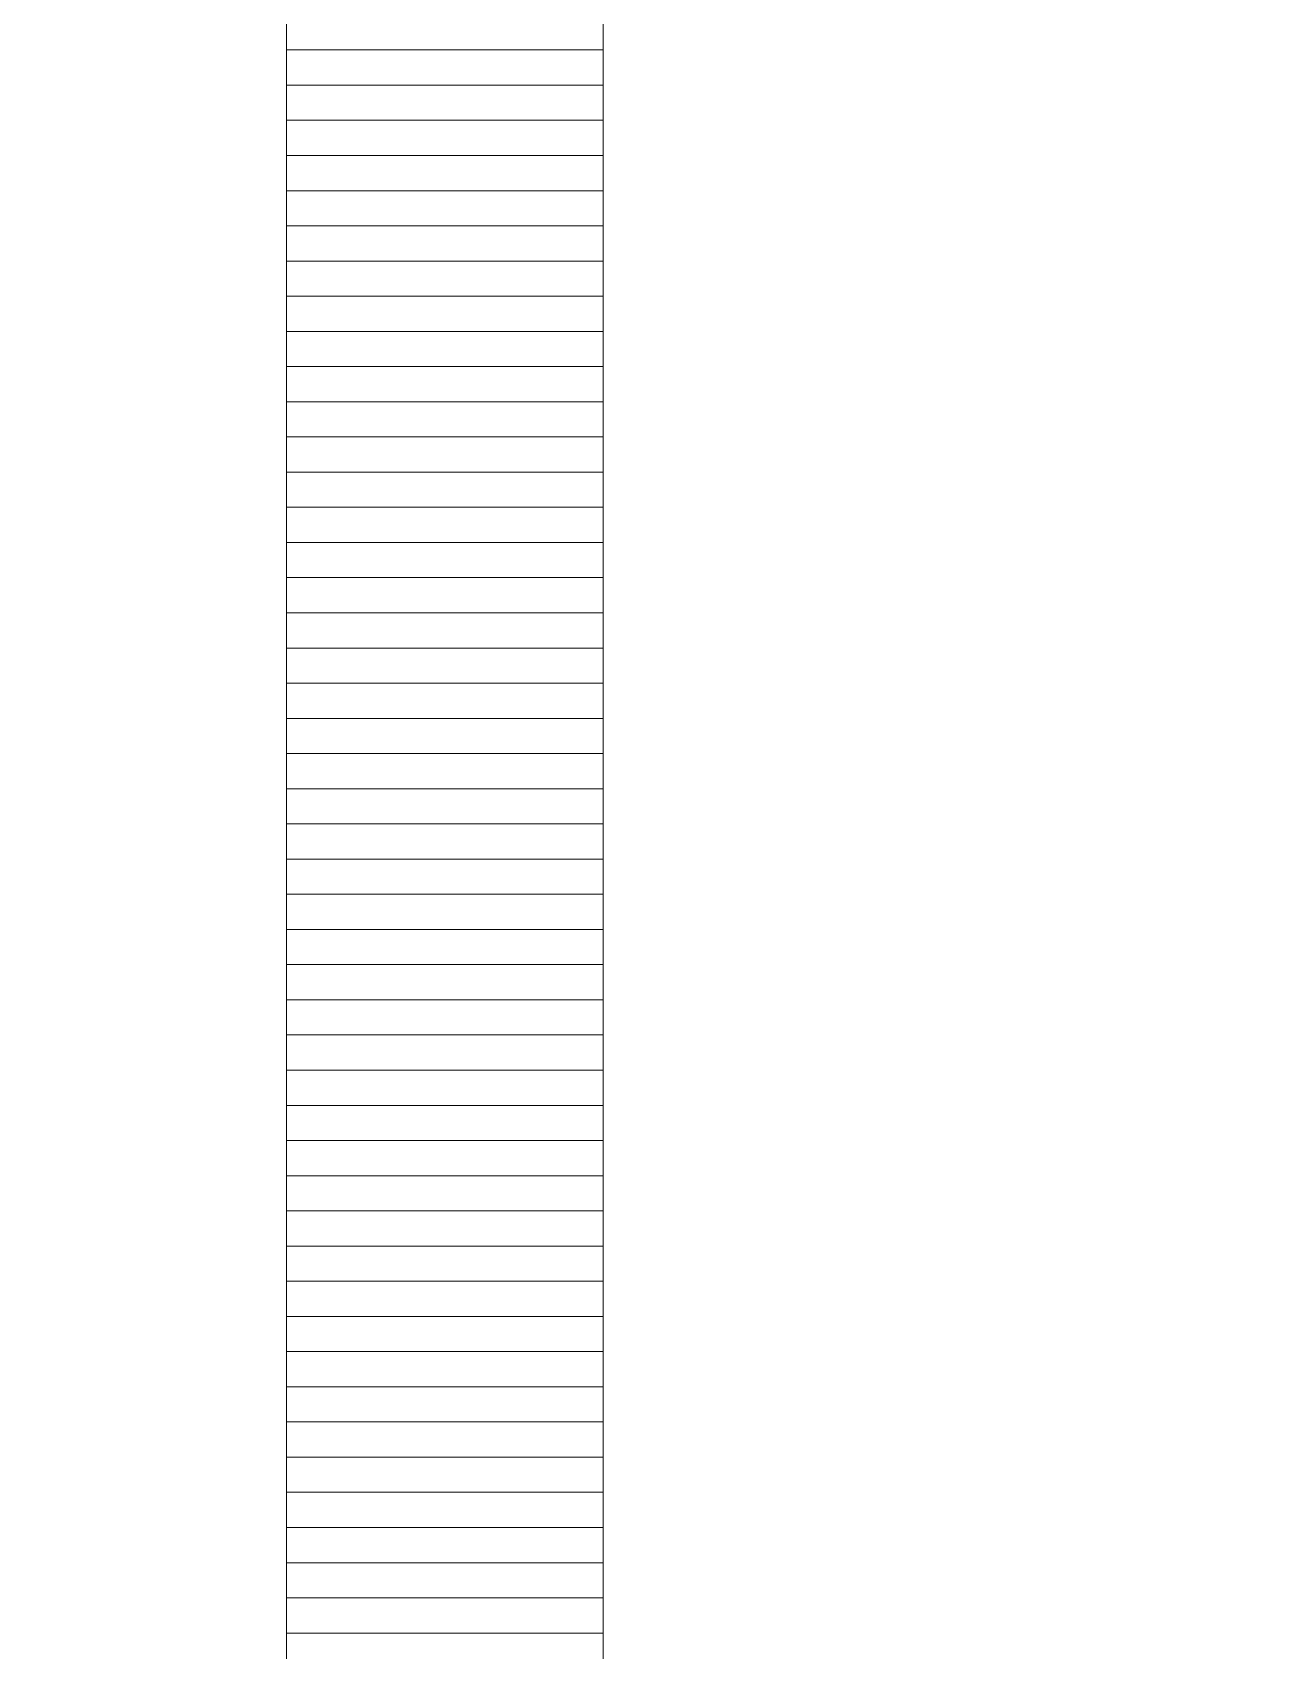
# Model space of a CAD drawing. Header units: millimetres. Extents: x -86 to 67, y -55 to 52.
# Drawn here: x -11.893 to -10.097, y -35.427 to -33.09 of the extents above; entities that cross this region are included whole.
import ezdxf

# ---------------------------------------------------------------- set-up
doc = ezdxf.new("R2010")
doc.units = ezdxf.units.MM
doc.header["$MEASUREMENT"] = 0
doc.layers.add('BG_OUTLINE', color=7, linetype='Continuous')
doc.layers.add('MA_PEN3', color=7, linetype='Continuous')

msp = doc.modelspace()

# ---------------------------------------------------------------- linework, layer by layer
at = {"layer": 'BG_OUTLINE', "color": 3, "lineweight": 9}
msp.add_open_spline([(-60.0926, 34.7331), (-60.0926, 34.7331), (63.7724, 34.7331), (63.7724, 34.7331), (63.7724, 34.7331), (64.585, 34.7336), (65.3646, 34.4113), (65.9396, 33.837), (65.9396, 33.837), (66.5146, 33.2627), (66.8379, 32.4797), (66.8384, 31.667), (66.8384, 31.667), (66.8384, 31.667), (66.8412, -52.28), (66.8412, -52.28), (66.8412, -52.28), (66.8412, -52.28), (66.8384, -52.1933), (66.8384, -52.1933), (66.8384, -52.1933), (66.8389, -53.006), (66.5166, -53.7856), (65.9424, -54.3606), (65.9424, -54.3606), (65.3681, -54.9356), (64.585, -55.2589), (63.7724, -55.2594), (63.7724, -55.2594), (63.7724, -55.2594), (-60.1869, -55.2594), (-60.1869, -55.2594), (-60.1869, -55.2594), (-60.1869, -55.2594), (-60.0853, -55.2518), (-60.0853, -55.2518), (-60.0853, -55.2518), (-60.8979, -55.2523), (-61.6775, -54.9299), (-62.2525, -54.3557), (-62.2525, -54.3557), (-62.8275, -53.7814), (-63.1508, -52.9984), (-63.1513, -52.1857), (-63.1513, -52.1857), (-63.1513, -52.1857), (-63.1587, 31.667), (-63.1587, 31.667), (-63.1587, 31.667), (-63.1592, 32.4797), (-62.8369, 33.2593), (-62.2626, 33.8343), (-62.2626, 33.8343), (-61.6883, 34.4093), (-60.9053, 34.7326), (-60.0926, 34.7331)], degree=3, knots=[0, 0, 0, 0, 0.071429, 0.071429, 0.071429, 0.071429, 0.142857, 0.142857, 0.142857, 0.142857, 0.214286, 0.214286, 0.214286, 0.214286, 0.285714, 0.285714, 0.285714, 0.285714, 0.357143, 0.357143, 0.357143, 0.357143, 0.428571, 0.428571, 0.428571, 0.428571, 0.5, 0.5, 0.5, 0.5, 0.571429, 0.571429, 0.571429, 0.571429, 0.642857, 0.642857, 0.642857, 0.642857, 0.714286, 0.714286, 0.714286, 0.714286, 0.785714, 0.785714, 0.785714, 0.785714, 0.857143, 0.857143, 0.857143, 0.857143, 0.928571, 0.928571, 0.928571, 0.928571, 1, 1, 1, 1], dxfattribs=at)
at = {"layer": 'MA_PEN3', "color": 5, "lineweight": 9}
for points in [[(-11.5256, -33.1157), (-11.5256, -33.1157), (-11.5256, -33.0649), (-11.5256, -33.0649), (-11.5256, -33.0649), (-11.5256, -33.0649), (-11.0684, -33.0649), (-11.0684, -33.0649), (-11.0684, -33.0649), (-11.0684, -33.0649), (-11.0684, -33.1157), (-11.0684, -33.1157), (-11.0684, -33.1157), (-11.0684, -33.1157), (-11.5256, -33.1157), (-11.5256, -33.1157)], [(-11.5256, -33.1665), (-11.5256, -33.1665), (-11.5256, -33.1157), (-11.5256, -33.1157), (-11.5256, -33.1157), (-11.5256, -33.1157), (-11.0684, -33.1157), (-11.0684, -33.1157), (-11.0684, -33.1157), (-11.0684, -33.1157), (-11.0684, -33.1665), (-11.0684, -33.1665), (-11.0684, -33.1665), (-11.0684, -33.1665), (-11.5256, -33.1665), (-11.5256, -33.1665)], [(-11.5256, -33.2173), (-11.5256, -33.2173), (-11.5256, -33.1665), (-11.5256, -33.1665), (-11.5256, -33.1665), (-11.5256, -33.1665), (-11.0684, -33.1665), (-11.0684, -33.1665), (-11.0684, -33.1665), (-11.0684, -33.1665), (-11.0684, -33.2173), (-11.0684, -33.2173), (-11.0684, -33.2173), (-11.0684, -33.2173), (-11.5256, -33.2173), (-11.5256, -33.2173)], [(-11.5256, -33.2681), (-11.5256, -33.2681), (-11.5256, -33.2173), (-11.5256, -33.2173), (-11.5256, -33.2173), (-11.5256, -33.2173), (-11.0684, -33.2173), (-11.0684, -33.2173), (-11.0684, -33.2173), (-11.0684, -33.2173), (-11.0684, -33.2681), (-11.0684, -33.2681), (-11.0684, -33.2681), (-11.0684, -33.2681), (-11.5256, -33.2681), (-11.5256, -33.2681)], [(-11.5256, -33.3189), (-11.5256, -33.3189), (-11.5256, -33.2681), (-11.5256, -33.2681), (-11.5256, -33.2681), (-11.5256, -33.2681), (-11.0684, -33.2681), (-11.0684, -33.2681), (-11.0684, -33.2681), (-11.0684, -33.2681), (-11.0684, -33.3189), (-11.0684, -33.3189), (-11.0684, -33.3189), (-11.0684, -33.3189), (-11.5256, -33.3189), (-11.5256, -33.3189)], [(-11.5256, -33.3697), (-11.5256, -33.3697), (-11.5256, -33.3189), (-11.5256, -33.3189), (-11.5256, -33.3189), (-11.5256, -33.3189), (-11.0684, -33.3189), (-11.0684, -33.3189), (-11.0684, -33.3189), (-11.0684, -33.3189), (-11.0684, -33.3697), (-11.0684, -33.3697), (-11.0684, -33.3697), (-11.0684, -33.3697), (-11.5256, -33.3697), (-11.5256, -33.3697)], [(-11.5256, -33.4205), (-11.5256, -33.4205), (-11.5256, -33.3697), (-11.5256, -33.3697), (-11.5256, -33.3697), (-11.5256, -33.3697), (-11.0684, -33.3697), (-11.0684, -33.3697), (-11.0684, -33.3697), (-11.0684, -33.3697), (-11.0684, -33.4205), (-11.0684, -33.4205), (-11.0684, -33.4205), (-11.0684, -33.4205), (-11.5256, -33.4205), (-11.5256, -33.4205)], [(-11.5256, -33.4713), (-11.5256, -33.4713), (-11.5256, -33.4205), (-11.5256, -33.4205), (-11.5256, -33.4205), (-11.5256, -33.4205), (-11.0684, -33.4205), (-11.0684, -33.4205), (-11.0684, -33.4205), (-11.0684, -33.4205), (-11.0684, -33.4713), (-11.0684, -33.4713), (-11.0684, -33.4713), (-11.0684, -33.4713), (-11.5256, -33.4713), (-11.5256, -33.4713)], [(-11.5256, -33.5221), (-11.5256, -33.5221), (-11.5256, -33.4713), (-11.5256, -33.4713), (-11.5256, -33.4713), (-11.5256, -33.4713), (-11.0684, -33.4713), (-11.0684, -33.4713), (-11.0684, -33.4713), (-11.0684, -33.4713), (-11.0684, -33.5221), (-11.0684, -33.5221), (-11.0684, -33.5221), (-11.0684, -33.5221), (-11.5256, -33.5221), (-11.5256, -33.5221)], [(-11.5256, -33.5729), (-11.5256, -33.5729), (-11.5256, -33.5221), (-11.5256, -33.5221), (-11.5256, -33.5221), (-11.5256, -33.5221), (-11.0684, -33.5221), (-11.0684, -33.5221), (-11.0684, -33.5221), (-11.0684, -33.5221), (-11.0684, -33.5729), (-11.0684, -33.5729), (-11.0684, -33.5729), (-11.0684, -33.5729), (-11.5256, -33.5729), (-11.5256, -33.5729)], [(-11.5256, -33.6237), (-11.5256, -33.6237), (-11.5256, -33.5729), (-11.5256, -33.5729), (-11.5256, -33.5729), (-11.5256, -33.5729), (-11.0684, -33.5729), (-11.0684, -33.5729), (-11.0684, -33.5729), (-11.0684, -33.5729), (-11.0684, -33.6237), (-11.0684, -33.6237), (-11.0684, -33.6237), (-11.0684, -33.6237), (-11.5256, -33.6237), (-11.5256, -33.6237)], [(-11.5256, -33.6745), (-11.5256, -33.6745), (-11.5256, -33.6237), (-11.5256, -33.6237), (-11.5256, -33.6237), (-11.5256, -33.6237), (-11.0684, -33.6237), (-11.0684, -33.6237), (-11.0684, -33.6237), (-11.0684, -33.6237), (-11.0684, -33.6745), (-11.0684, -33.6745), (-11.0684, -33.6745), (-11.0684, -33.6745), (-11.5256, -33.6745), (-11.5256, -33.6745)], [(-11.5256, -33.7253), (-11.5256, -33.7253), (-11.5256, -33.6745), (-11.5256, -33.6745), (-11.5256, -33.6745), (-11.5256, -33.6745), (-11.0684, -33.6745), (-11.0684, -33.6745), (-11.0684, -33.6745), (-11.0684, -33.6745), (-11.0684, -33.7253), (-11.0684, -33.7253), (-11.0684, -33.7253), (-11.0684, -33.7253), (-11.5256, -33.7253), (-11.5256, -33.7253)], [(-11.5256, -33.7761), (-11.5256, -33.7761), (-11.5256, -33.7253), (-11.5256, -33.7253), (-11.5256, -33.7253), (-11.5256, -33.7253), (-11.0684, -33.7253), (-11.0684, -33.7253), (-11.0684, -33.7253), (-11.0684, -33.7253), (-11.0684, -33.7761), (-11.0684, -33.7761), (-11.0684, -33.7761), (-11.0684, -33.7761), (-11.5256, -33.7761), (-11.5256, -33.7761)], [(-11.5256, -33.8269), (-11.5256, -33.8269), (-11.5256, -33.7761), (-11.5256, -33.7761), (-11.5256, -33.7761), (-11.5256, -33.7761), (-11.0684, -33.7761), (-11.0684, -33.7761), (-11.0684, -33.7761), (-11.0684, -33.7761), (-11.0684, -33.8269), (-11.0684, -33.8269), (-11.0684, -33.8269), (-11.0684, -33.8269), (-11.5256, -33.8269), (-11.5256, -33.8269)], [(-11.5256, -33.8777), (-11.5256, -33.8777), (-11.5256, -33.8269), (-11.5256, -33.8269), (-11.5256, -33.8269), (-11.5256, -33.8269), (-11.0684, -33.8269), (-11.0684, -33.8269), (-11.0684, -33.8269), (-11.0684, -33.8269), (-11.0684, -33.8777), (-11.0684, -33.8777), (-11.0684, -33.8777), (-11.0684, -33.8777), (-11.5256, -33.8777), (-11.5256, -33.8777)], [(-11.5256, -33.9285), (-11.5256, -33.9285), (-11.5256, -33.8777), (-11.5256, -33.8777), (-11.5256, -33.8777), (-11.5256, -33.8777), (-11.0684, -33.8777), (-11.0684, -33.8777), (-11.0684, -33.8777), (-11.0684, -33.8777), (-11.0684, -33.9285), (-11.0684, -33.9285), (-11.0684, -33.9285), (-11.0684, -33.9285), (-11.5256, -33.9285), (-11.5256, -33.9285)], [(-11.5256, -33.9793), (-11.5256, -33.9793), (-11.5256, -33.9285), (-11.5256, -33.9285), (-11.5256, -33.9285), (-11.5256, -33.9285), (-11.0684, -33.9285), (-11.0684, -33.9285), (-11.0684, -33.9285), (-11.0684, -33.9285), (-11.0684, -33.9793), (-11.0684, -33.9793), (-11.0684, -33.9793), (-11.0684, -33.9793), (-11.5256, -33.9793), (-11.5256, -33.9793)], [(-11.5256, -34.0301), (-11.5256, -34.0301), (-11.5256, -33.9793), (-11.5256, -33.9793), (-11.5256, -33.9793), (-11.5256, -33.9793), (-11.0684, -33.9793), (-11.0684, -33.9793), (-11.0684, -33.9793), (-11.0684, -33.9793), (-11.0684, -34.0301), (-11.0684, -34.0301), (-11.0684, -34.0301), (-11.0684, -34.0301), (-11.5256, -34.0301), (-11.5256, -34.0301)], [(-11.5256, -34.0809), (-11.5256, -34.0809), (-11.5256, -34.0301), (-11.5256, -34.0301), (-11.5256, -34.0301), (-11.5256, -34.0301), (-11.0684, -34.0301), (-11.0684, -34.0301), (-11.0684, -34.0301), (-11.0684, -34.0301), (-11.0684, -34.0809), (-11.0684, -34.0809), (-11.0684, -34.0809), (-11.0684, -34.0809), (-11.5256, -34.0809), (-11.5256, -34.0809)], [(-11.5256, -34.1317), (-11.5256, -34.1317), (-11.5256, -34.0809), (-11.5256, -34.0809), (-11.5256, -34.0809), (-11.5256, -34.0809), (-11.0684, -34.0809), (-11.0684, -34.0809), (-11.0684, -34.0809), (-11.0684, -34.0809), (-11.0684, -34.1317), (-11.0684, -34.1317), (-11.0684, -34.1317), (-11.0684, -34.1317), (-11.5256, -34.1317), (-11.5256, -34.1317)], [(-11.5256, -34.1825), (-11.5256, -34.1825), (-11.5256, -34.1317), (-11.5256, -34.1317), (-11.5256, -34.1317), (-11.5256, -34.1317), (-11.0684, -34.1317), (-11.0684, -34.1317), (-11.0684, -34.1317), (-11.0684, -34.1317), (-11.0684, -34.1825), (-11.0684, -34.1825), (-11.0684, -34.1825), (-11.0684, -34.1825), (-11.5256, -34.1825), (-11.5256, -34.1825)], [(-11.5256, -34.2333), (-11.5256, -34.2333), (-11.5256, -34.1825), (-11.5256, -34.1825), (-11.5256, -34.1825), (-11.5256, -34.1825), (-11.0684, -34.1825), (-11.0684, -34.1825), (-11.0684, -34.1825), (-11.0684, -34.1825), (-11.0684, -34.2333), (-11.0684, -34.2333), (-11.0684, -34.2333), (-11.0684, -34.2333), (-11.5256, -34.2333), (-11.5256, -34.2333)], [(-11.5256, -34.2841), (-11.5256, -34.2841), (-11.5256, -34.2333), (-11.5256, -34.2333), (-11.5256, -34.2333), (-11.5256, -34.2333), (-11.0684, -34.2333), (-11.0684, -34.2333), (-11.0684, -34.2333), (-11.0684, -34.2333), (-11.0684, -34.2841), (-11.0684, -34.2841), (-11.0684, -34.2841), (-11.0684, -34.2841), (-11.5256, -34.2841), (-11.5256, -34.2841)], [(-11.5256, -34.3349), (-11.5256, -34.3349), (-11.5256, -34.2841), (-11.5256, -34.2841), (-11.5256, -34.2841), (-11.5256, -34.2841), (-11.0684, -34.2841), (-11.0684, -34.2841), (-11.0684, -34.2841), (-11.0684, -34.2841), (-11.0684, -34.3349), (-11.0684, -34.3349), (-11.0684, -34.3349), (-11.0684, -34.3349), (-11.5256, -34.3349), (-11.5256, -34.3349)], [(-11.5256, -34.3857), (-11.5256, -34.3857), (-11.5256, -34.3349), (-11.5256, -34.3349), (-11.5256, -34.3349), (-11.5256, -34.3349), (-11.0684, -34.3349), (-11.0684, -34.3349), (-11.0684, -34.3349), (-11.0684, -34.3349), (-11.0684, -34.3857), (-11.0684, -34.3857), (-11.0684, -34.3857), (-11.0684, -34.3857), (-11.5256, -34.3857), (-11.5256, -34.3857)], [(-11.5256, -34.4365), (-11.5256, -34.4365), (-11.5256, -34.3857), (-11.5256, -34.3857), (-11.5256, -34.3857), (-11.5256, -34.3857), (-11.0684, -34.3857), (-11.0684, -34.3857), (-11.0684, -34.3857), (-11.0684, -34.3857), (-11.0684, -34.4365), (-11.0684, -34.4365), (-11.0684, -34.4365), (-11.0684, -34.4365), (-11.5256, -34.4365), (-11.5256, -34.4365)], [(-11.5256, -34.4873), (-11.5256, -34.4873), (-11.5256, -34.4365), (-11.5256, -34.4365), (-11.5256, -34.4365), (-11.5256, -34.4365), (-11.0684, -34.4365), (-11.0684, -34.4365), (-11.0684, -34.4365), (-11.0684, -34.4365), (-11.0684, -34.4873), (-11.0684, -34.4873), (-11.0684, -34.4873), (-11.0684, -34.4873), (-11.5256, -34.4873), (-11.5256, -34.4873)], [(-11.5256, -34.5381), (-11.5256, -34.5381), (-11.5256, -34.4873), (-11.5256, -34.4873), (-11.5256, -34.4873), (-11.5256, -34.4873), (-11.0684, -34.4873), (-11.0684, -34.4873), (-11.0684, -34.4873), (-11.0684, -34.4873), (-11.0684, -34.5381), (-11.0684, -34.5381), (-11.0684, -34.5381), (-11.0684, -34.5381), (-11.5256, -34.5381), (-11.5256, -34.5381)], [(-11.5256, -34.5889), (-11.5256, -34.5889), (-11.5256, -34.5381), (-11.5256, -34.5381), (-11.5256, -34.5381), (-11.5256, -34.5381), (-11.0684, -34.5381), (-11.0684, -34.5381), (-11.0684, -34.5381), (-11.0684, -34.5381), (-11.0684, -34.5889), (-11.0684, -34.5889), (-11.0684, -34.5889), (-11.0684, -34.5889), (-11.5256, -34.5889), (-11.5256, -34.5889)], [(-11.5256, -34.6397), (-11.5256, -34.6397), (-11.5256, -34.5889), (-11.5256, -34.5889), (-11.5256, -34.5889), (-11.5256, -34.5889), (-11.0684, -34.5889), (-11.0684, -34.5889), (-11.0684, -34.5889), (-11.0684, -34.5889), (-11.0684, -34.6397), (-11.0684, -34.6397), (-11.0684, -34.6397), (-11.0684, -34.6397), (-11.5256, -34.6397), (-11.5256, -34.6397)], [(-11.5256, -34.6905), (-11.5256, -34.6905), (-11.5256, -34.6397), (-11.5256, -34.6397), (-11.5256, -34.6397), (-11.5256, -34.6397), (-11.0684, -34.6397), (-11.0684, -34.6397), (-11.0684, -34.6397), (-11.0684, -34.6397), (-11.0684, -34.6905), (-11.0684, -34.6905), (-11.0684, -34.6905), (-11.0684, -34.6905), (-11.5256, -34.6905), (-11.5256, -34.6905)], [(-11.5256, -34.7413), (-11.5256, -34.7413), (-11.5256, -34.6905), (-11.5256, -34.6905), (-11.5256, -34.6905), (-11.5256, -34.6905), (-11.0684, -34.6905), (-11.0684, -34.6905), (-11.0684, -34.6905), (-11.0684, -34.6905), (-11.0684, -34.7413), (-11.0684, -34.7413), (-11.0684, -34.7413), (-11.0684, -34.7413), (-11.5256, -34.7413), (-11.5256, -34.7413)], [(-11.5256, -34.7921), (-11.5256, -34.7921), (-11.5256, -34.7413), (-11.5256, -34.7413), (-11.5256, -34.7413), (-11.5256, -34.7413), (-11.0684, -34.7413), (-11.0684, -34.7413), (-11.0684, -34.7413), (-11.0684, -34.7413), (-11.0684, -34.7921), (-11.0684, -34.7921), (-11.0684, -34.7921), (-11.0684, -34.7921), (-11.5256, -34.7921), (-11.5256, -34.7921)], [(-11.5256, -34.8429), (-11.5256, -34.8429), (-11.5256, -34.7921), (-11.5256, -34.7921), (-11.5256, -34.7921), (-11.5256, -34.7921), (-11.0684, -34.7921), (-11.0684, -34.7921), (-11.0684, -34.7921), (-11.0684, -34.7921), (-11.0684, -34.8429), (-11.0684, -34.8429), (-11.0684, -34.8429), (-11.0684, -34.8429), (-11.5256, -34.8429), (-11.5256, -34.8429)], [(-11.5256, -34.8937), (-11.5256, -34.8937), (-11.5256, -34.8429), (-11.5256, -34.8429), (-11.5256, -34.8429), (-11.5256, -34.8429), (-11.0684, -34.8429), (-11.0684, -34.8429), (-11.0684, -34.8429), (-11.0684, -34.8429), (-11.0684, -34.8937), (-11.0684, -34.8937), (-11.0684, -34.8937), (-11.0684, -34.8937), (-11.5256, -34.8937), (-11.5256, -34.8937)], [(-11.5256, -34.9445), (-11.5256, -34.9445), (-11.5256, -34.8937), (-11.5256, -34.8937), (-11.5256, -34.8937), (-11.5256, -34.8937), (-11.0684, -34.8937), (-11.0684, -34.8937), (-11.0684, -34.8937), (-11.0684, -34.8937), (-11.0684, -34.9445), (-11.0684, -34.9445), (-11.0684, -34.9445), (-11.0684, -34.9445), (-11.5256, -34.9445), (-11.5256, -34.9445)], [(-11.5256, -34.9953), (-11.5256, -34.9953), (-11.5256, -34.9445), (-11.5256, -34.9445), (-11.5256, -34.9445), (-11.5256, -34.9445), (-11.0684, -34.9445), (-11.0684, -34.9445), (-11.0684, -34.9445), (-11.0684, -34.9445), (-11.0684, -34.9953), (-11.0684, -34.9953), (-11.0684, -34.9953), (-11.0684, -34.9953), (-11.5256, -34.9953), (-11.5256, -34.9953)], [(-11.5256, -35.0461), (-11.5256, -35.0461), (-11.5256, -34.9953), (-11.5256, -34.9953), (-11.5256, -34.9953), (-11.5256, -34.9953), (-11.0684, -34.9953), (-11.0684, -34.9953), (-11.0684, -34.9953), (-11.0684, -34.9953), (-11.0684, -35.0461), (-11.0684, -35.0461), (-11.0684, -35.0461), (-11.0684, -35.0461), (-11.5256, -35.0461), (-11.5256, -35.0461)], [(-11.5256, -35.0969), (-11.5256, -35.0969), (-11.5256, -35.0461), (-11.5256, -35.0461), (-11.5256, -35.0461), (-11.5256, -35.0461), (-11.0684, -35.0461), (-11.0684, -35.0461), (-11.0684, -35.0461), (-11.0684, -35.0461), (-11.0684, -35.0969), (-11.0684, -35.0969), (-11.0684, -35.0969), (-11.0684, -35.0969), (-11.5256, -35.0969), (-11.5256, -35.0969)], [(-11.5256, -35.1477), (-11.5256, -35.1477), (-11.5256, -35.0969), (-11.5256, -35.0969), (-11.5256, -35.0969), (-11.5256, -35.0969), (-11.0684, -35.0969), (-11.0684, -35.0969), (-11.0684, -35.0969), (-11.0684, -35.0969), (-11.0684, -35.1477), (-11.0684, -35.1477), (-11.0684, -35.1477), (-11.0684, -35.1477), (-11.5256, -35.1477), (-11.5256, -35.1477)], [(-11.5256, -35.1985), (-11.5256, -35.1985), (-11.5256, -35.1477), (-11.5256, -35.1477), (-11.5256, -35.1477), (-11.5256, -35.1477), (-11.0684, -35.1477), (-11.0684, -35.1477), (-11.0684, -35.1477), (-11.0684, -35.1477), (-11.0684, -35.1985), (-11.0684, -35.1985), (-11.0684, -35.1985), (-11.0684, -35.1985), (-11.5256, -35.1985), (-11.5256, -35.1985)], [(-11.5256, -35.2493), (-11.5256, -35.2493), (-11.5256, -35.1985), (-11.5256, -35.1985), (-11.5256, -35.1985), (-11.5256, -35.1985), (-11.0684, -35.1985), (-11.0684, -35.1985), (-11.0684, -35.1985), (-11.0684, -35.1985), (-11.0684, -35.2493), (-11.0684, -35.2493), (-11.0684, -35.2493), (-11.0684, -35.2493), (-11.5256, -35.2493), (-11.5256, -35.2493)], [(-11.5256, -35.3001), (-11.5256, -35.3001), (-11.5256, -35.2493), (-11.5256, -35.2493), (-11.5256, -35.2493), (-11.5256, -35.2493), (-11.0684, -35.2493), (-11.0684, -35.2493), (-11.0684, -35.2493), (-11.0684, -35.2493), (-11.0684, -35.3001), (-11.0684, -35.3001), (-11.0684, -35.3001), (-11.0684, -35.3001), (-11.5256, -35.3001), (-11.5256, -35.3001)], [(-11.5256, -35.3509), (-11.5256, -35.3509), (-11.5256, -35.3001), (-11.5256, -35.3001), (-11.5256, -35.3001), (-11.5256, -35.3001), (-11.0684, -35.3001), (-11.0684, -35.3001), (-11.0684, -35.3001), (-11.0684, -35.3001), (-11.0684, -35.3509), (-11.0684, -35.3509), (-11.0684, -35.3509), (-11.0684, -35.3509), (-11.5256, -35.3509), (-11.5256, -35.3509)], [(-11.5256, -35.4017), (-11.5256, -35.4017), (-11.5256, -35.3509), (-11.5256, -35.3509), (-11.5256, -35.3509), (-11.5256, -35.3509), (-11.0684, -35.3509), (-11.0684, -35.3509), (-11.0684, -35.3509), (-11.0684, -35.3509), (-11.0684, -35.4017), (-11.0684, -35.4017), (-11.0684, -35.4017), (-11.0684, -35.4017), (-11.5256, -35.4017), (-11.5256, -35.4017)], [(-11.5256, -35.4525), (-11.5256, -35.4525), (-11.5256, -35.4017), (-11.5256, -35.4017), (-11.5256, -35.4017), (-11.5256, -35.4017), (-11.0684, -35.4017), (-11.0684, -35.4017), (-11.0684, -35.4017), (-11.0684, -35.4017), (-11.0684, -35.4525), (-11.0684, -35.4525), (-11.0684, -35.4525), (-11.0684, -35.4525), (-11.5256, -35.4525), (-11.5256, -35.4525)]]:
    msp.add_open_spline(points, degree=3, knots=[0, 0, 0, 0, 0.25, 0.25, 0.25, 0.25, 0.5, 0.5, 0.5, 0.5, 0.75, 0.75, 0.75, 0.75, 1, 1, 1, 1], dxfattribs=at)

doc.saveas('drawing.dxf')
